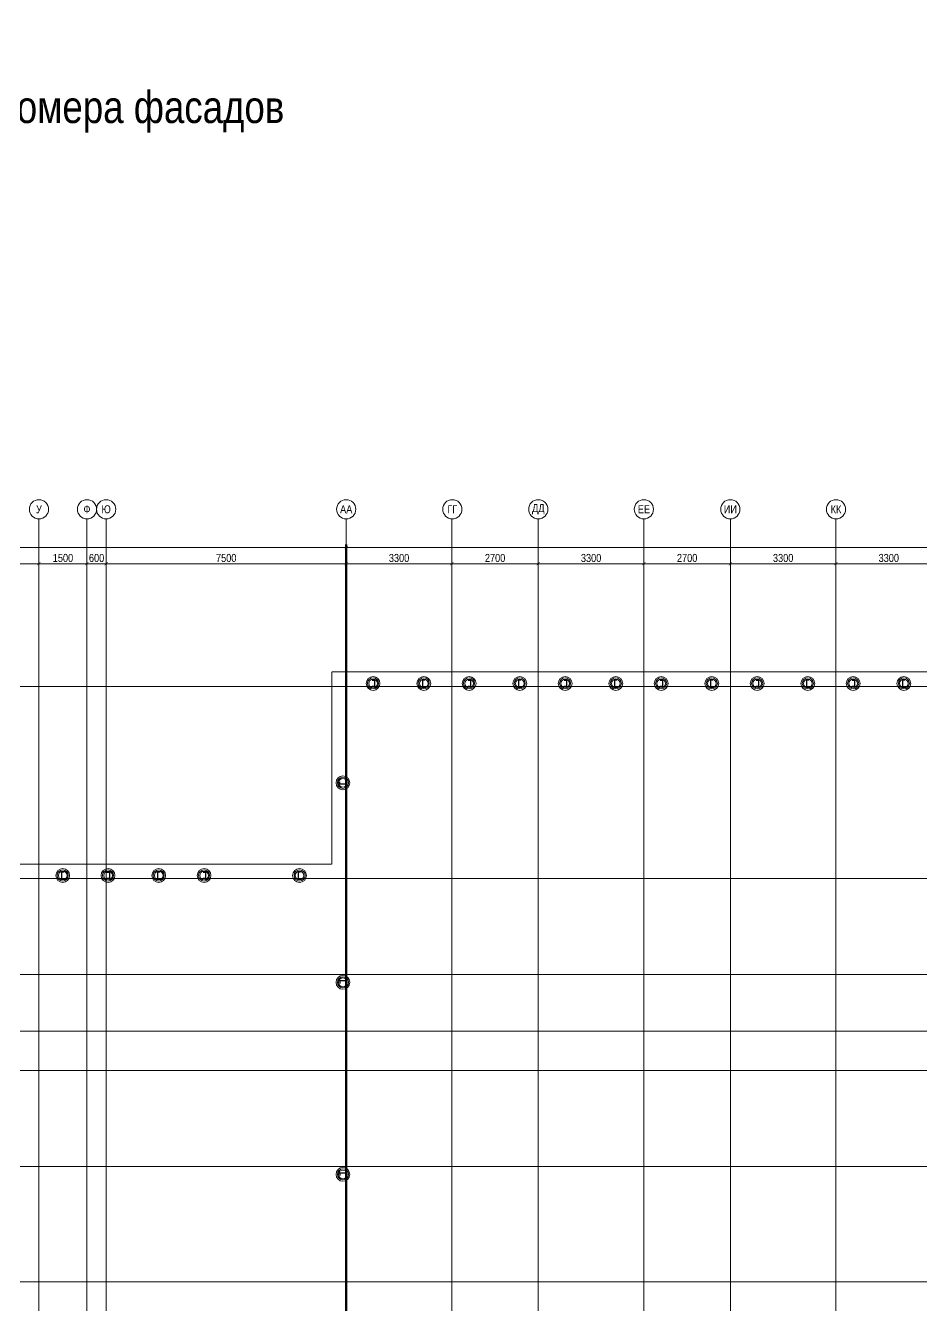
# Model space of a CAD drawing. Header units: millimetres. Extents: x -65509 to 912790, y 446 to 713294.
# Drawn here: x 172505 to 200492, y 673125 to 713112 of the extents above; entities that cross this region are included whole.
import ezdxf
from ezdxf.enums import TextEntityAlignment as Align

# ---------------------------------------------------------------- set-up
doc = ezdxf.new("R2010")
doc.units = ezdxf.units.MM
doc.linetypes.add('CENTER2', pattern=[28.575, 19.05, -3.175, 3.175, -3.175])
doc.linetypes.add('DASHED', pattern=[19.05, 12.7, -6.35])
doc.layers.get('Defpoints').update_dxf_attribs({"color": 250})
doc.layers.add('АР_Делит', color=250, linetype='Continuous', lineweight=0, plot=False)
for name, color, linetype, lineweight in [('АР_Разрезы марка', 7, 'Continuous', 13), ('КМ_Фахверки', 250, 'Continuous', 25), ('РД_Оси_100', 250, 'Continuous', 0), ('РД_Оси_размер', 250, 'Continuous', 0)]:
    doc.layers.add(name, color=color, linetype=linetype, lineweight=lineweight)
doc.styles.add('style1', font='ARIALN.TTF')
doc.styles.add('ккк', font='isocpeur.ttf', dxfattribs={"width": 0.85, "oblique": 15})
doc.dimstyles.new('Dim100_ареал', dxfattribs={"dimscale": 100, "dimtxt": 2.5, "dimasz": 1, "dimexe": 1, "dimexo": 1, "dimgap": 0.5, "dimtad": 1, "dimzin": 12, "dimdsep": 46, "dimtxsty": 'style1', "dimblk": 'ARCHTICK', "dimcen": 1, "dimdle": 1, "dimclrd": 256, "dimclre": 256, "dimaunit": 1, "dimadec": 0, "dimazin": 3, "dimtfac": 1, "dimtmove": 1, "dimatfit": 3, "dimldrblk": 'OPEN30', "dimfxl": 4, "dimfxlon": 1, "dimtolj": 1, "dimtzin": 0, "dimlwd": 9, "dimlwe": 9, "dimarcsym": 0})

# ---------------------------------------------------------------- blocks, each defined once
blk = doc.blocks.new('A-iden')
at = {"linetype": 'Continuous', "lineweight": 5}
blk.add_circle((0, -4), 3, dxfattribs=at)
at = {"color": 0, "linetype": 'Continuous', "lineweight": 20, "style": 'ккк', "width": 0.85}
blk.add_attdef('ID', text='', height=8, dxfattribs=at).set_placement((0.31, -3.85), align=Align.MIDDLE_CENTER)
blk = doc.blocks.new('_ArchTick')
at = {"color": 0, "linetype": 'ByBlock', "const_width": 0.15}
blk.add_lwpolyline([(-0.5, -0.5), (0.5, 0.5)], dxfattribs=at)
blk = doc.blocks.new('*D335')
at = {"layer": 'Defpoints', "color": 0, "transparency": 16777216}
for p in [(73200, 139039), (37500, 137039), (73200, 137039)]:
    blk.add_point(p, dxfattribs=at)
at = {"layer": 'РД_Оси_размер', "color": 0, "lineweight": 5, "transparency": 16777216}
for p, q in [((37400, 139039), (73300, 139039)), ((37500, 138839), (37500, 139139)), ((73200, 138839), (73200, 139139))]:
    blk.add_line(p, q, dxfattribs=at)
at = {"layer": 'РД_Оси_размер', "color": 0, "lineweight": 5, "transparency": 16777216, "xscale": 100, "yscale": 100, "zscale": 100, "rotation": 180}
blk.add_blockref('_ArchTick', (37500, 139039), dxfattribs=at)
at = {"layer": 'РД_Оси_размер', "color": 0, "lineweight": 5, "transparency": 16777216, "xscale": 100, "yscale": 100, "zscale": 100}
blk.add_blockref('_ArchTick', (73200, 139039), dxfattribs=at)
at = {"layer": 'РД_Оси_размер', "color": 0, "transparency": 16777216, "insert": (55350, 139216), "char_height": 250, "attachment_point": 5, "style": 'style1'}
blk.add_mtext('\\A1;35700', dxfattribs=at)
blk = doc.blocks.new('_Open30')
at = {"color": 0, "linetype": 'ByBlock', "lineweight": -2}
for p, q in [((-1, 0.27), (0, 0)), ((0, 0), (-1, -0.27)), ((0, 0), (-1, 0))]:
    blk.add_line(p, q, dxfattribs=at)
blk = doc.blocks.new('*D227')
at = {"layer": 'Defpoints', "color": 0, "transparency": 16777216}
for p in [(114600, 139039), (73200, 137039), (114600, 137039)]:
    blk.add_point(p, dxfattribs=at)
at = {"layer": 'РД_Оси_размер', "color": 0, "lineweight": 5, "transparency": 16777216}
for p, q in [((73100, 139039), (114700, 139039)), ((73200, 138839), (73200, 139139)), ((114600, 138839), (114600, 139139))]:
    blk.add_line(p, q, dxfattribs=at)
at = {"layer": 'РД_Оси_размер', "color": 0, "lineweight": 5, "transparency": 16777216, "xscale": 100, "yscale": 100, "zscale": 100, "rotation": 180}
blk.add_blockref('_ArchTick', (73200, 139039), dxfattribs=at)
at = {"layer": 'РД_Оси_размер', "color": 0, "lineweight": 5, "transparency": 16777216, "xscale": 100, "yscale": 100, "zscale": 100}
blk.add_blockref('_ArchTick', (114600, 139039), dxfattribs=at)
at = {"layer": 'РД_Оси_размер', "color": 0, "transparency": 16777216, "insert": (93900, 139216), "char_height": 250, "attachment_point": 5, "style": 'style1'}
blk.add_mtext('\\A1;41400', dxfattribs=at)
blk = doc.blocks.new('*D385')
at = {"layer": 'Defpoints', "color": 0, "transparency": 16777216}
for p in [(63600, 138539), (58500, 137039), (63600, 137039)]:
    blk.add_point(p, dxfattribs=at)
at = {"layer": 'РД_Оси_размер', "color": 0, "lineweight": 5, "transparency": 16777216}
for p, q in [((58400, 138539), (63700, 138539)), ((58500, 138339), (58500, 138639)), ((63600, 138339), (63600, 138639))]:
    blk.add_line(p, q, dxfattribs=at)
at = {"layer": 'РД_Оси_размер', "color": 0, "lineweight": 5, "transparency": 16777216, "xscale": 100, "yscale": 100, "zscale": 100, "rotation": 180}
blk.add_blockref('_ArchTick', (58500, 138539), dxfattribs=at)
at = {"layer": 'РД_Оси_размер', "color": 0, "lineweight": 5, "transparency": 16777216, "xscale": 100, "yscale": 100, "zscale": 100}
blk.add_blockref('_ArchTick', (63600, 138539), dxfattribs=at)
at = {"layer": 'РД_Оси_размер', "color": 0, "transparency": 16777216, "insert": (61050, 138716), "char_height": 250, "attachment_point": 5, "style": 'style1'}
blk.add_mtext('\\A1;5100', dxfattribs=at)
blk = doc.blocks.new('*D386')
at = {"layer": 'Defpoints', "color": 0, "transparency": 16777216}
for p in [(65100, 138539), (63600, 137039), (65100, 137039)]:
    blk.add_point(p, dxfattribs=at)
at = {"layer": 'РД_Оси_размер', "color": 0, "lineweight": 5, "transparency": 16777216}
for p, q in [((63500, 138539), (65200, 138539)), ((63600, 138339), (63600, 138639)), ((65100, 138339), (65100, 138639))]:
    blk.add_line(p, q, dxfattribs=at)
at = {"layer": 'РД_Оси_размер', "color": 0, "lineweight": 5, "transparency": 16777216, "xscale": 100, "yscale": 100, "zscale": 100, "rotation": 180}
blk.add_blockref('_ArchTick', (63600, 138539), dxfattribs=at)
at = {"layer": 'РД_Оси_размер', "color": 0, "lineweight": 5, "transparency": 16777216, "xscale": 100, "yscale": 100, "zscale": 100}
blk.add_blockref('_ArchTick', (65100, 138539), dxfattribs=at)
at = {"layer": 'РД_Оси_размер', "color": 0, "transparency": 16777216, "insert": (64350, 138716), "char_height": 250, "attachment_point": 5, "style": 'style1'}
blk.add_mtext('\\A1;1500', dxfattribs=at)
blk = doc.blocks.new('*D387')
at = {"layer": 'Defpoints', "color": 0, "transparency": 16777216}
for p in [(65700, 138539), (65100, 137039), (65700, 137039)]:
    blk.add_point(p, dxfattribs=at)
at = {"layer": 'РД_Оси_размер', "color": 0, "lineweight": 5, "transparency": 16777216}
for p, q in [((65000, 138539), (65800, 138539)), ((65100, 138339), (65100, 138639)), ((65700, 138339), (65700, 138639))]:
    blk.add_line(p, q, dxfattribs=at)
at = {"layer": 'РД_Оси_размер', "color": 0, "lineweight": 5, "transparency": 16777216, "xscale": 100, "yscale": 100, "zscale": 100, "rotation": 180}
blk.add_blockref('_ArchTick', (65100, 138539), dxfattribs=at)
at = {"layer": 'РД_Оси_размер', "color": 0, "lineweight": 5, "transparency": 16777216, "xscale": 100, "yscale": 100, "zscale": 100}
blk.add_blockref('_ArchTick', (65700, 138539), dxfattribs=at)
at = {"layer": 'РД_Оси_размер', "color": 0, "transparency": 16777216, "insert": (65400, 138716), "char_height": 250, "attachment_point": 5, "style": 'style1'}
blk.add_mtext('\\A1;600', dxfattribs=at)
blk = doc.blocks.new('*D388')
at = {"layer": 'Defpoints', "color": 0, "transparency": 16777216}
for p in [(73200, 138539), (65700, 137039), (73200, 137039)]:
    blk.add_point(p, dxfattribs=at)
at = {"layer": 'РД_Оси_размер', "color": 0, "lineweight": 5, "transparency": 16777216}
for p, q in [((65600, 138539), (73300, 138539)), ((65700, 138339), (65700, 138639)), ((73200, 138339), (73200, 138639))]:
    blk.add_line(p, q, dxfattribs=at)
at = {"layer": 'РД_Оси_размер', "color": 0, "lineweight": 5, "transparency": 16777216, "xscale": 100, "yscale": 100, "zscale": 100, "rotation": 180}
blk.add_blockref('_ArchTick', (65700, 138539), dxfattribs=at)
at = {"layer": 'РД_Оси_размер', "color": 0, "lineweight": 5, "transparency": 16777216, "xscale": 100, "yscale": 100, "zscale": 100}
blk.add_blockref('_ArchTick', (73200, 138539), dxfattribs=at)
at = {"layer": 'РД_Оси_размер', "color": 0, "transparency": 16777216, "insert": (69450, 138716), "char_height": 250, "attachment_point": 5, "style": 'style1'}
blk.add_mtext('\\A1;7500', dxfattribs=at)
blk = doc.blocks.new('*D389')
at = {"layer": 'Defpoints', "color": 0, "transparency": 16777216}
for p in [(76500, 138539), (73200, 137039), (76500, 137039)]:
    blk.add_point(p, dxfattribs=at)
at = {"layer": 'РД_Оси_размер', "color": 0, "lineweight": 5, "transparency": 16777216}
for p, q in [((73100, 138539), (76600, 138539)), ((73200, 138339), (73200, 138639)), ((76500, 138339), (76500, 138639))]:
    blk.add_line(p, q, dxfattribs=at)
at = {"layer": 'РД_Оси_размер', "color": 0, "lineweight": 5, "transparency": 16777216, "xscale": 100, "yscale": 100, "zscale": 100, "rotation": 180}
blk.add_blockref('_ArchTick', (73200, 138539), dxfattribs=at)
at = {"layer": 'РД_Оси_размер', "color": 0, "lineweight": 5, "transparency": 16777216, "xscale": 100, "yscale": 100, "zscale": 100}
blk.add_blockref('_ArchTick', (76500, 138539), dxfattribs=at)
at = {"layer": 'РД_Оси_размер', "color": 0, "transparency": 16777216, "insert": (74850, 138716), "char_height": 250, "attachment_point": 5, "style": 'style1'}
blk.add_mtext('\\A1;3300', dxfattribs=at)
blk = doc.blocks.new('*D390')
at = {"layer": 'Defpoints', "color": 0, "transparency": 16777216}
for p in [(79200, 138539), (76500, 137039), (79200, 137039)]:
    blk.add_point(p, dxfattribs=at)
at = {"layer": 'РД_Оси_размер', "color": 0, "lineweight": 5, "transparency": 16777216}
for p, q in [((76400, 138539), (79300, 138539)), ((76500, 138339), (76500, 138639)), ((79200, 138339), (79200, 138639))]:
    blk.add_line(p, q, dxfattribs=at)
at = {"layer": 'РД_Оси_размер', "color": 0, "lineweight": 5, "transparency": 16777216, "xscale": 100, "yscale": 100, "zscale": 100, "rotation": 180}
blk.add_blockref('_ArchTick', (76500, 138539), dxfattribs=at)
at = {"layer": 'РД_Оси_размер', "color": 0, "lineweight": 5, "transparency": 16777216, "xscale": 100, "yscale": 100, "zscale": 100}
blk.add_blockref('_ArchTick', (79200, 138539), dxfattribs=at)
at = {"layer": 'РД_Оси_размер', "color": 0, "transparency": 16777216, "insert": (77850, 138716), "char_height": 250, "attachment_point": 5, "style": 'style1'}
blk.add_mtext('\\A1;2700', dxfattribs=at)
blk = doc.blocks.new('*D339')
at = {"layer": 'Defpoints', "color": 0, "transparency": 16777216}
for p in [(82500, 138539), (79200, 137039), (82500, 137039)]:
    blk.add_point(p, dxfattribs=at)
at = {"layer": 'РД_Оси_размер', "color": 0, "lineweight": 5, "transparency": 16777216}
for p, q in [((79100, 138539), (82600, 138539)), ((79200, 138339), (79200, 138639)), ((82500, 138339), (82500, 138639))]:
    blk.add_line(p, q, dxfattribs=at)
at = {"layer": 'РД_Оси_размер', "color": 0, "lineweight": 5, "transparency": 16777216, "xscale": 100, "yscale": 100, "zscale": 100, "rotation": 180}
blk.add_blockref('_ArchTick', (79200, 138539), dxfattribs=at)
at = {"layer": 'РД_Оси_размер', "color": 0, "lineweight": 5, "transparency": 16777216, "xscale": 100, "yscale": 100, "zscale": 100}
blk.add_blockref('_ArchTick', (82500, 138539), dxfattribs=at)
at = {"layer": 'РД_Оси_размер', "color": 0, "transparency": 16777216, "insert": (80850, 138716), "char_height": 250, "attachment_point": 5, "style": 'style1'}
blk.add_mtext('\\A1;3300', dxfattribs=at)
blk = doc.blocks.new('*D340')
at = {"layer": 'Defpoints', "color": 0, "transparency": 16777216}
for p in [(85200, 138539), (82500, 137039), (85200, 137039)]:
    blk.add_point(p, dxfattribs=at)
at = {"layer": 'РД_Оси_размер', "color": 0, "lineweight": 5, "transparency": 16777216}
for p, q in [((82400, 138539), (85300, 138539)), ((82500, 138339), (82500, 138639)), ((85200, 138339), (85200, 138639))]:
    blk.add_line(p, q, dxfattribs=at)
at = {"layer": 'РД_Оси_размер', "color": 0, "lineweight": 5, "transparency": 16777216, "xscale": 100, "yscale": 100, "zscale": 100, "rotation": 180}
blk.add_blockref('_ArchTick', (82500, 138539), dxfattribs=at)
at = {"layer": 'РД_Оси_размер', "color": 0, "lineweight": 5, "transparency": 16777216, "xscale": 100, "yscale": 100, "zscale": 100}
blk.add_blockref('_ArchTick', (85200, 138539), dxfattribs=at)
at = {"layer": 'РД_Оси_размер', "color": 0, "transparency": 16777216, "insert": (83850, 138716), "char_height": 250, "attachment_point": 5, "style": 'style1'}
blk.add_mtext('\\A1;2700', dxfattribs=at)
blk = doc.blocks.new('*D341')
at = {"layer": 'Defpoints', "color": 0, "transparency": 16777216}
for p in [(88500, 138539), (85200, 137039), (88500, 137039)]:
    blk.add_point(p, dxfattribs=at)
at = {"layer": 'РД_Оси_размер', "color": 0, "lineweight": 5, "transparency": 16777216}
for p, q in [((85100, 138539), (88600, 138539)), ((85200, 138339), (85200, 138639)), ((88500, 138339), (88500, 138639))]:
    blk.add_line(p, q, dxfattribs=at)
at = {"layer": 'РД_Оси_размер', "color": 0, "lineweight": 5, "transparency": 16777216, "xscale": 100, "yscale": 100, "zscale": 100, "rotation": 180}
blk.add_blockref('_ArchTick', (85200, 138539), dxfattribs=at)
at = {"layer": 'РД_Оси_размер', "color": 0, "lineweight": 5, "transparency": 16777216, "xscale": 100, "yscale": 100, "zscale": 100}
blk.add_blockref('_ArchTick', (88500, 138539), dxfattribs=at)
at = {"layer": 'РД_Оси_размер', "color": 0, "transparency": 16777216, "insert": (86850, 138716), "char_height": 250, "attachment_point": 5, "style": 'style1'}
blk.add_mtext('\\A1;3300', dxfattribs=at)
blk = doc.blocks.new('*D342')
at = {"layer": 'Defpoints', "color": 0, "transparency": 16777216}
for p in [(91800, 138539), (88500, 137039), (91800, 137039)]:
    blk.add_point(p, dxfattribs=at)
at = {"layer": 'РД_Оси_размер', "color": 0, "lineweight": 5, "transparency": 16777216}
for p, q in [((88400, 138539), (91900, 138539)), ((88500, 138339), (88500, 138639)), ((91800, 138339), (91800, 138639))]:
    blk.add_line(p, q, dxfattribs=at)
at = {"layer": 'РД_Оси_размер', "color": 0, "lineweight": 5, "transparency": 16777216, "xscale": 100, "yscale": 100, "zscale": 100, "rotation": 180}
blk.add_blockref('_ArchTick', (88500, 138539), dxfattribs=at)
at = {"layer": 'РД_Оси_размер', "color": 0, "lineweight": 5, "transparency": 16777216, "xscale": 100, "yscale": 100, "zscale": 100}
blk.add_blockref('_ArchTick', (91800, 138539), dxfattribs=at)
at = {"layer": 'РД_Оси_размер', "color": 0, "transparency": 16777216, "insert": (90150, 138716), "char_height": 250, "attachment_point": 5, "style": 'style1'}
blk.add_mtext('\\A1;3300', dxfattribs=at)
blk = doc.blocks.new('Ф_пеноблок 200')
at = {"layer": 'АР_Делит', "color": 1}
for radius in [216, 173, 136]:
    blk.add_circle((103, -42), radius, dxfattribs=at)
at = {"layer": 'КМ_Фахверки'}
blk.add_lwpolyline([(0, -75), (0, 0), (200, 0), (200, -75)], dxfattribs=at)
blk = doc.blocks.new('СОШ_2200_АР_ОСИ_М100_28.05.24')
at = {"layer": 'АР_Делит', "color": 5, "linetype": 'DASHED'}
blk.add_lwpolyline([(-355, 13145), (-355, 100855), (37145, 100855), (37145, 129155), (72745, 129155), (72745, 135155), (114955, 135155), (114955, -355)], dxfattribs=at)
at = {"layer": 'РД_Оси_100', "linetype": 'CENTER2'}
for p, q in [((63600, -6155), (63600, 139938.679)), ((65100, -6155), (65100, 139938.679)), ((73200, -6155), (73200, 139938.679)), ((79200, -6155), (79200, 139938.679)), ((85200, -6155), (85200, 139938.679)), ((88500, -6155), (88500, 139938.679)), ((-5954.958, 134700), (119910, 134700)), ((-5954.958, 128700), (119910, 128700)), ((-5954.958, 125700), (119910, 125700)), ((-5954.958, 122700), (119910, 122700)), ((-5954.958, 119700), (119910, 119700)), ((-5954.958, 116100), (119910, 116100)), ((35037.55, 116100), (119910, 116100))]:
    blk.add_line(p, q, dxfattribs=at)
for points in [[(65700, -6155), (65700, 139938.679)], [(76500, 139938.679), (76500, -6155)], [(82500, 139938.679), (82500, -6155)]]:
    blk.add_lwpolyline(points, dxfattribs=at)
at = {"layer": 'РД_Оси_100', "color": 0}
ref = blk.add_blockref('A-iden', (63600, 140638.679), dxfattribs=dict(at, xscale=100, yscale=100, zscale=100))
ref.add_attrib('ID', 'У', dxfattribs={"layer": '0', "linetype": 'Continuous', "height": 250, "style": 'style1'}).set_placement((63600, 140238.679), align=Align.MIDDLE)
ref = blk.add_blockref('A-iden', (65100, 140638.679), dxfattribs=dict(at, xscale=100, yscale=100, zscale=100))
ref.add_attrib('ID', 'Ф', dxfattribs={"layer": '0', "linetype": 'Continuous', "height": 250, "style": 'style1'}).set_placement((65100, 140238.679), align=Align.MIDDLE)
ref = blk.add_blockref('A-iden', (65700, 140638.679), dxfattribs=dict(at, xscale=100, yscale=100, zscale=100))
ref.add_attrib('ID', 'Ю', dxfattribs={"layer": '0', "linetype": 'Continuous', "height": 250, "style": 'style1'}).set_placement((65700, 140238.679), align=Align.MIDDLE)
ref = blk.add_blockref('A-iden', (73200, 140638.679), dxfattribs=dict(at, xscale=100, yscale=100, zscale=100))
ref.add_attrib('ID', 'АА', dxfattribs={"layer": '0', "linetype": 'Continuous', "height": 250, "style": 'style1'}).set_placement((73200, 140238.679), align=Align.MIDDLE)
ref = blk.add_blockref('A-iden', (76514.62, 140638.679), dxfattribs=dict(at, xscale=100, yscale=100, zscale=100))
ref.add_attrib('ID', 'ГГ', dxfattribs={"layer": '0', "linetype": 'Continuous', "height": 250, "style": 'style1'}).set_placement((76514.62, 140238.679), align=Align.MIDDLE)
ref = blk.add_blockref('A-iden', (79200, 140638.679), dxfattribs=dict(at, xscale=100, yscale=100, zscale=100))
ref.add_attrib('ID', 'ДД', dxfattribs={"layer": '0', "linetype": 'Continuous', "height": 250, "style": 'style1'}).set_placement((79200, 140238.679), align=Align.MIDDLE)
ref = blk.add_blockref('A-iden', (82500.02, 140638.679), dxfattribs=dict(at, xscale=100, yscale=100, zscale=100))
ref.add_attrib('ID', 'ЕЕ', dxfattribs={"layer": '0', "linetype": 'Continuous', "height": 250, "style": 'style1'}).set_placement((82500.02, 140238.679), align=Align.MIDDLE)
ref = blk.add_blockref('A-iden', (85200, 140638.679), dxfattribs=dict(at, xscale=100, yscale=100, zscale=100))
ref.add_attrib('ID', 'ИИ', dxfattribs={"layer": '0', "linetype": 'Continuous', "height": 250, "style": 'style1'}).set_placement((85200, 140238.679), align=Align.MIDDLE)
ref = blk.add_blockref('A-iden', (88500, 140638.679), dxfattribs=dict(at, xscale=100, yscale=100, zscale=100))
ref.add_attrib('ID', 'КК', dxfattribs={"layer": '0', "linetype": 'Continuous', "height": 250, "style": 'style1'}).set_placement((88500, 140238.679), align=Align.MIDDLE)
at = {"layer": 'РД_Оси_размер'}
for base, p1, p2, picture, middle in [((73200, 139038.679), (37500, 137038.679), (73200, 137038.679), '*D335', (55350, 139216.322)), ((114600, 139038.679), (73200, 137038.679), (114600, 137038.679), '*D227', (93900, 139216.322)), ((63600, 138538.679), (58500, 137038.679), (63600, 137038.679), '*D385', (61050, 138716.322)), ((65100, 138538.679), (63600, 137038.679), (65100, 137038.679), '*D386', (64350, 138716.322)), ((65700, 138538.679), (65100, 137038.679), (65700, 137038.679), '*D387', (65400, 138716.322)), ((73200, 138538.679), (65700, 137038.679), (73200, 137038.679), '*D388', (69450, 138716.322)), ((76500, 138538.679), (73200, 137038.679), (76500, 137038.679), '*D389', (74850, 138716.322)), ((79200, 138538.679), (76500, 137038.679), (79200, 137038.679), '*D390', (77850, 138716.322)), ((82500, 138538.679), (79200, 137038.679), (82500, 137038.679), '*D339', (80850, 138716.322)), ((85200, 138538.679), (82500, 137038.679), (85200, 137038.679), '*D340', (83850, 138716.322)), ((88500, 138538.679), (85200, 137038.679), (88500, 137038.679), '*D341', (86850, 138716.322)), ((91800, 138538.679), (88500, 137038.679), (91800, 137038.679), '*D342', (90150, 138716.322))]:
    dim = blk.add_linear_dim(base=base, p1=p1, p2=p2, dimstyle='Dim100_ареал', dxfattribs=at)
    dim.commit()
    dim.dimension.update_dxf_attribs({"geometry": picture, "text_midpoint": middle})

msp = doc.modelspace()

# ---------------------------------------------------------------- linework, layer by layer
at = {"color": 1, "lineweight": 53}
msp.add_lwpolyline([(182522.589, 696899.443), (182522.589, 627820.066)], dxfattribs=at)
at = {"layer": 'АР_Разрезы марка', "linetype": 'DASHED', "lineweight": 0}
msp.add_lwpolyline([(227667.41, 681692.589), (171152.332, 681692.589), (171152.332, 678680.569), (142484.251, 678680.569)], dxfattribs=at)

# ---------------------------------------------------------------- block references
at = {"layer": 'КМ_Фахверки'}
for p, rotation in [((183402.589, 692660.764), 270), ((186402.589, 692660.764), 270), ((189402.589, 692660.764), 270), ((192402.589, 692660.764), 270), ((195402.589, 692660.764), 270), ((198402.589, 692660.764), 270), ((182522.585, 689410.765), 180), ((175122.589, 686660.764), 270), ((178122.589, 686660.764), 270)]:
    msp.add_blockref('Ф_пеноблок 200', p, dxfattribs=dict(at, rotation=rotation))
at = {"layer": 'КМ_Фахверки', "xscale": -1, "rotation": 90}
for p in [(184902.589, 692660.764), (187902.589, 692660.764), (190902.589, 692660.764), (193902.589, 692660.764), (196902.589, 692660.764), (199902.589, 692660.764), (173622.589, 686660.764), (176622.589, 686660.764), (181022.589, 686660.764)]:
    msp.add_blockref('Ф_пеноблок 200', p, dxfattribs=at)
at = {"layer": 'КМ_Фахверки', "xscale": -1}
for p in [(182522.585, 683260.765), (182522.585, 677260.765)]:
    msp.add_blockref('Ф_пеноблок 200', p, dxfattribs=at)
at = {"layer": 'РД_Оси_100'}
msp.add_blockref('СОШ_2200_АР_ОСИ_М100_28.05.24', (109322.589, 557760.764), dxfattribs=at)

# ---------------------------------------------------------------- texts
at = {"layer": 'АР_Делит', "insert": (173609.876, 711416.093), "char_height": 3000, "width": 36150.29738, "attachment_point": 5, "style": 'style1'}
msp.add_mtext('3 - {\\H0.33333x;номера фасадов}', dxfattribs=at)

doc.saveas('drawing.dxf')
